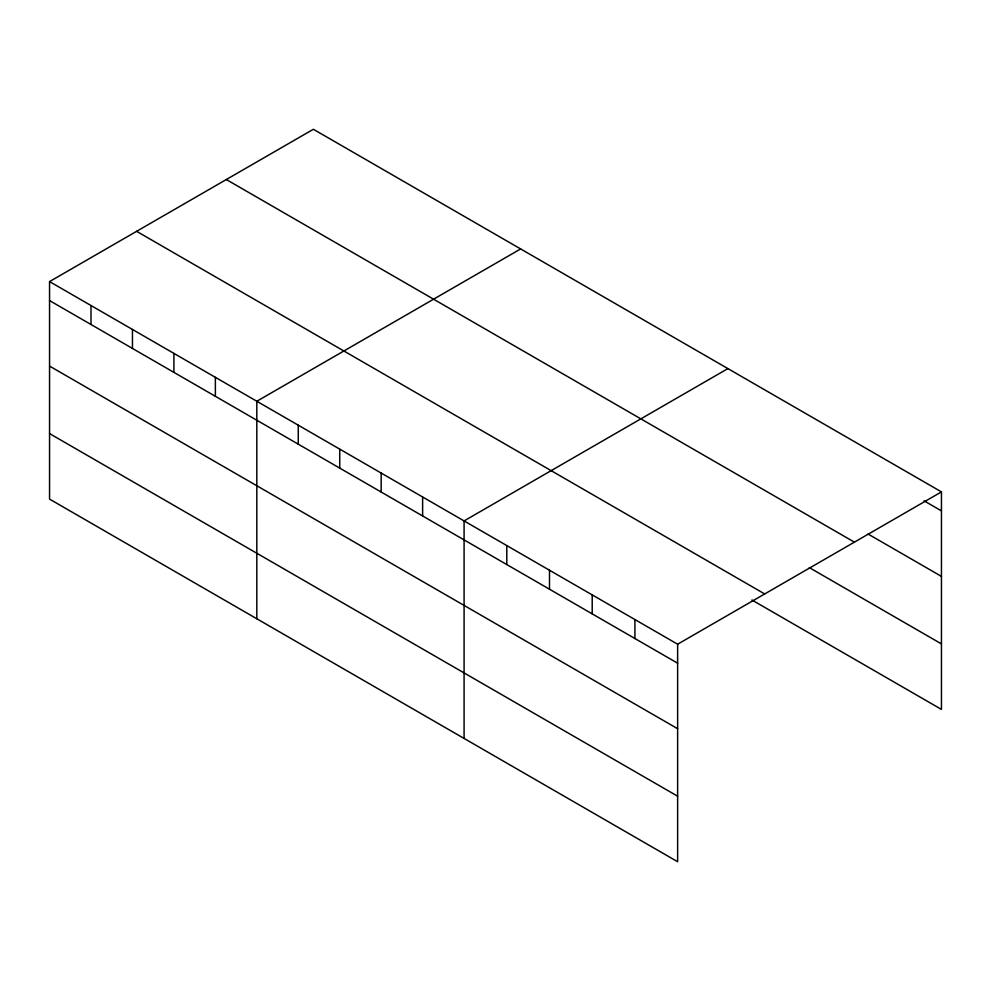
<?xml version="1.0" encoding="UTF-8"?>
<svg xmlns="http://www.w3.org/2000/svg" width="991" height="991" viewBox="0 0 991 991"><rect width="100%" height="100%" fill="white"/><g stroke="black" fill="none" stroke-linecap="round" stroke-linejoin="round"><path stroke-width="1.49" d="M49.55 281.593L677.633 644.212L677.633 861.724L49.55 499.105L49.55 281.593L313.367 129.276L941.45 491.895L941.45 709.407L751.921 599.989M520.634 248.939L256.818 401.256L256.818 618.768M727.902 368.602L464.085 520.919L464.085 738.431M677.633 644.212L941.45 491.895M924.095 500.864L941.45 510.885M868.042 534.013L941.45 576.39M226.307 179.532L854.391 542.151M809.313 567.608L941.45 643.902M136.609 231.324L764.693 593.943M49.55 300.57L677.633 663.19M49.55 366.088L677.633 728.707M49.55 433.587L677.633 796.207M634.921 619.548L634.921 638.538M592.209 594.885L592.209 613.875M549.497 570.234L549.497 589.224M506.797 545.57L506.797 564.56M422.624 496.986L422.624 515.977M381.176 473.054L381.176 492.044M339.727 449.121L339.727 468.111M298.266 425.189L298.266 444.179M215.369 377.323L215.369 396.301M173.908 353.391L173.908 372.368M132.46 329.458L132.46 348.436M90.999 305.525L90.999 324.503"/></g></svg>
